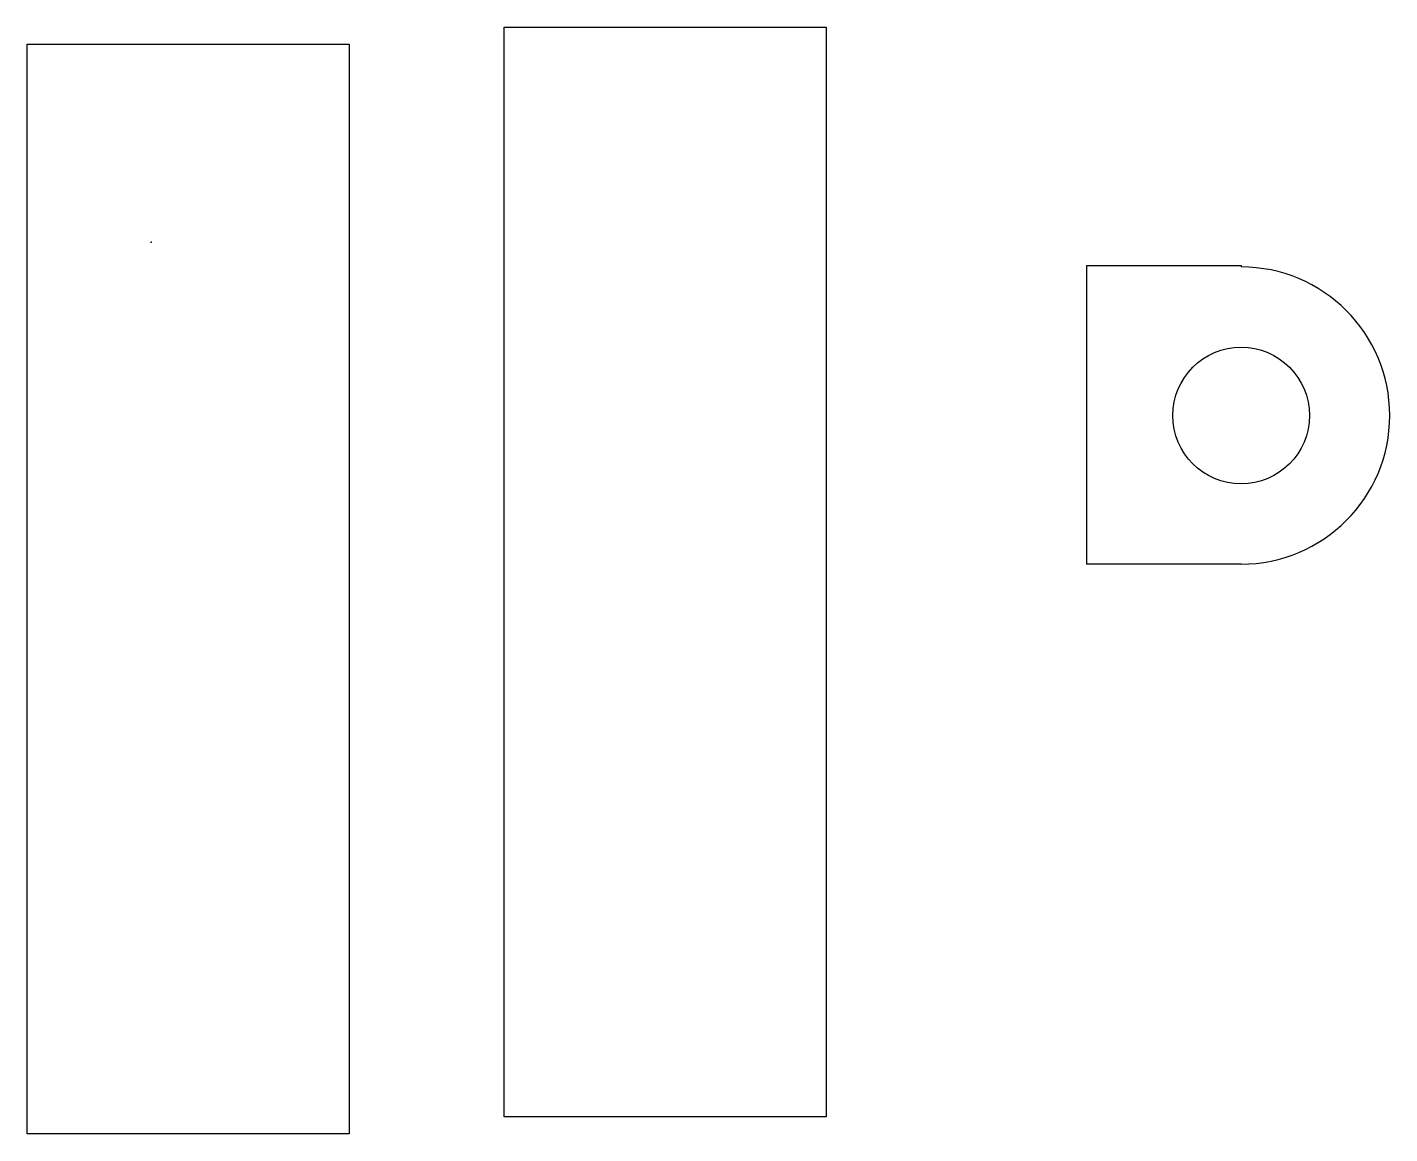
# Model space of a CAD drawing. Header units: millimetres. Extents: x -25 to 250, y -180 to 43.
import ezdxf

# ---------------------------------------------------------------- set-up
doc = ezdxf.new("R2010")
doc.units = ezdxf.units.MM
doc.header["$MEASUREMENT"] = 0
doc.layers.add('TIMEPASS v4_Sketch1', color=7, linetype='Continuous')

msp = doc.modelspace()

# ---------------------------------------------------------------- linework, layer by layer
at = {"layer": 'TIMEPASS v4_Sketch1'}
for p, q in [((71.27, 43.4), (136.27, 43.4)), ((71.27, -176.6), (71.27, 43.4)), ((136.27, 43.4), (136.27, -176.6)), ((-25, 40), (40, 40)), ((-25, -180), (-25, 40)), ((40, 40), (40, -180)), ((188.78, -4.69), (188.78, -65)), ((188.78, -4.69), (220, -4.69)), ((220, -4.69), (220, -5)), ((220, -65), (188.78, -65)), ((136.27, -176.6), (71.27, -176.6)), ((40, -180), (-25, -180))]:
    msp.add_line(p, q, dxfattribs=at)
msp.add_circle((220, -35), 13.79, dxfattribs=at)
msp.add_arc((220, -35), 30, 270, 90, dxfattribs=at)
msp.add_point((0, 0), dxfattribs=at)

doc.saveas('drawing.dxf')
